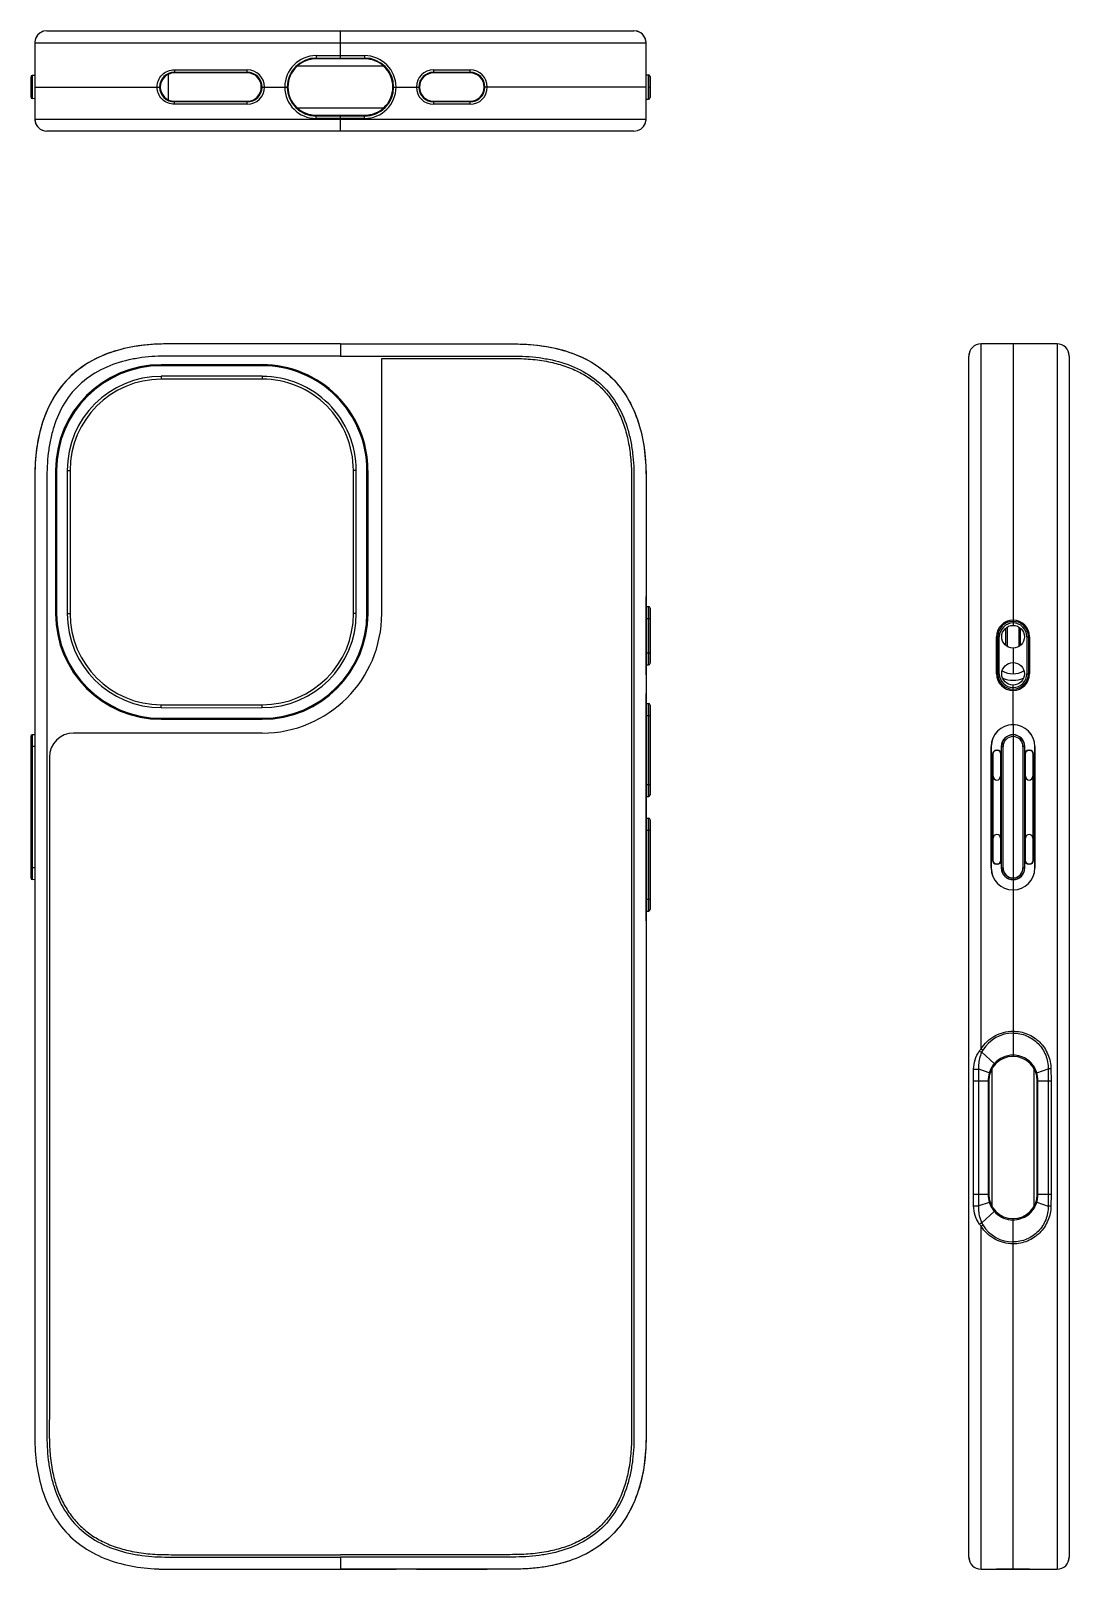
# Model space of a CAD drawing. Header units: millimetres. Extents: x 319 to 448, y 358 to 549.
import ezdxf

# ---------------------------------------------------------------- set-up
doc = ezdxf.new("R2010")
doc.units = ezdxf.units.MM
doc.header["$LTSCALE"] = 65.395
doc.layers.get('0').update_dxf_attribs({"linetype": 'CONTINUOUS'})

msp = doc.modelspace()

# ---------------------------------------------------------------- linework, layer by layer
at = {"color": 7, "linetype": 'Continuous'}
for p, q in [((321.44, 548.73), (321, 548.66)), ((321.44, 548.73), (394.16, 548.73)), ((357.8, 545.35), (357.8, 548.73)), ((319.94, 547.23), (319.94, 537.8)), ((319.94, 547.23), (395.66, 547.23)), ((320.27, 548.17), (320.04, 547.79)), ((320.6, 548.47), (320.27, 548.17)), ((321, 548.66), (320.6, 548.47)), ((395.67, 537.8), (395.66, 547.23)), ((354.8, 545.65), (354.8, 545.25)), ((354.8, 545.65), (360.8, 545.65)), ((354.8, 545.35), (360.8, 545.35)), ((360.8, 545.25), (354.8, 545.25)), ((360.8, 545.65), (360.8, 545.25)), ((319.44, 543), (319.44, 542.77)), ((319.94, 543.21), (319.63, 543.2)), ((319.63, 543.2), (319.63, 540.33)), ((336.49, 540.18), (336.49, 543.35)), ((337.23, 543.9), (346.25, 543.9)), ((337.23, 543.51), (337.23, 543.6)), ((337.23, 543.6), (346.25, 543.6)), ((346.25, 543.51), (337.23, 543.51)), ((346.25, 543.51), (346.25, 543.9)), ((363.18, 544.33), (352.42, 544.33)), ((369.35, 543.9), (373.86, 543.9)), ((369.35, 543.9), (369.35, 543.51)), ((369.35, 543.6), (373.86, 543.6)), ((373.86, 543.51), (369.35, 543.51)), ((373.86, 543.51), (373.86, 543.9)), ((395.66, 543.26), (395.96, 543.26)), ((395.66, 543.26), (395.98, 543.24)), ((395.96, 543.24), (395.96, 543.26)), ((395.98, 540.29), (395.98, 543.24)), ((396.16, 543.06), (396.16, 543.06)), ((396.16, 542.86), (396.16, 543.04)), ((396.16, 542.86), (396.16, 543.04)), ((396.16, 543.04), (396.16, 542.82)), ((396.16, 540.46), (396.16, 543.06)), ((396.16, 543.06), (396.16, 542.85)), ((319.44, 542.77), (319.44, 542.01)), ((319.44, 542.01), (319.44, 541.76)), ((319.63, 541.76), (319.44, 541.76)), ((319.44, 541.76), (319.44, 541.38)), ((319.44, 541.38), (319.44, 540.59)), ((319.94, 541.76), (335.39, 541.76)), ((348.09, 541.76), (351.21, 541.76)), ((364.39, 541.76), (367.51, 541.76)), ((395.66, 541.76), (375.7, 541.76)), ((395.98, 541.76), (396.16, 541.76)), ((396.16, 541.98), (396.16, 542.86)), ((396.16, 541.76), (396.16, 540.55)), ((396.16, 540.55), (396.16, 541.37)), ((396.16, 540.55), (396.16, 541.37)), ((396.16, 541.98), (396.16, 542.86)), ((396.16, 542.82), (396.16, 541.76)), ((396.16, 541.76), (396.16, 541.98)), ((396.16, 541.76), (396.16, 541.98)), ((396.16, 541.76), (396.16, 540.71)), ((396.16, 541.37), (396.16, 541.76)), ((396.16, 541.37), (396.16, 541.76)), ((319.44, 540.59), (319.44, 540.53)), ((319.94, 540.32), (319.63, 540.33)), ((337.23, 540.01), (337.23, 539.92)), ((337.23, 540.01), (346.25, 540.01)), ((346.25, 539.92), (337.23, 539.92)), ((346.25, 539.62), (337.23, 539.62)), ((346.25, 539.62), (346.25, 540.01)), ((352.42, 539.2), (363.18, 539.2)), ((369.35, 540.01), (373.86, 540.01)), ((369.35, 540.01), (369.35, 539.62)), ((373.86, 539.92), (369.35, 539.92)), ((373.86, 539.62), (369.35, 539.62)), ((373.86, 539.62), (373.86, 540.01)), ((395.66, 540.27), (395.98, 540.29)), ((395.66, 540.26), (395.96, 540.26)), ((395.96, 540.26), (395.96, 540.29)), ((396.16, 540.49), (396.16, 540.55)), ((396.16, 540.49), (396.16, 540.55)), ((396.16, 540.55), (396.16, 540.49)), ((396.16, 540.47), (396.16, 540.53)), ((396.16, 540.46), (396.16, 540.47)), ((396.16, 540.53), (396.16, 540.47)), ((396.16, 540.47), (396.16, 540.46)), ((319.94, 537.8), (319.94, 537.67)), ((319.94, 537.8), (395.67, 537.8)), ((319.94, 537.67), (320.04, 537.24)), ((354.8, 537.87), (354.8, 538.28)), ((354.8, 538.28), (360.8, 538.28)), ((360.8, 538.17), (354.8, 538.17)), ((360.8, 537.87), (354.8, 537.87)), ((357.8, 536.3), (357.8, 538.17)), ((360.8, 537.87), (360.8, 538.28)), ((320.04, 537.24), (320.27, 536.86)), ((320.27, 536.86), (320.6, 536.56)), ((320.6, 536.56), (321, 536.36)), ((321, 536.36), (321.23, 536.33)), ((394.16, 536.3), (321.44, 536.3)), ((357.8, 509.95), (357.8, 508.45)), ((435.69, 508.77), (435.69, 508.72)), ((437.16, 422.65), (437.16, 509.95)), ((446.59, 509.95), (437.16, 509.95)), ((441.13, 509.95), (441.13, 475.09)), ((446.59, 509.95), (446.59, 358.21)), ((448.09, 508.45), (448.03, 508.89)), ((448.09, 508.45), (448.04, 508.85)), ((448.09, 508.45), (448.06, 508.77)), ((348.11, 507.39), (335.61, 507.38)), ((335.61, 507.38), (335.61, 507.25)), ((348.11, 507.25), (335.61, 507.25)), ((348.11, 507.39), (348.11, 507.25)), ((362.92, 476.56), (362.92, 508.15)), ((435.66, 359.71), (435.66, 508.45)), ((448.09, 508.45), (448.09, 359.71)), ((335.61, 505.94), (335.61, 505.58)), ((348.11, 505.94), (335.61, 505.94)), ((348.11, 505.59), (335.61, 505.58)), ((348.11, 505.94), (348.11, 505.59)), ((322.51, 494.28), (322.51, 476.56)), ((322.51, 494.28), (322.64, 494.28)), ((322.64, 494.28), (322.64, 476.56)), ((323.95, 494.28), (323.96, 476.56)), ((323.95, 494.28), (324.31, 494.28)), ((324.31, 494.28), (324.31, 476.56)), ((359.42, 476.56), (359.42, 494.28)), ((359.77, 494.28), (359.42, 494.28)), ((359.77, 476.56), (359.77, 494.28)), ((361.08, 476.56), (361.08, 494.28)), ((361.22, 494.28), (361.08, 494.28)), ((361.22, 476.56), (361.22, 494.28)), ((395.66, 475.93), (395.66, 478.65)), ((322.51, 476.56), (322.64, 476.56)), ((323.96, 476.56), (324.31, 476.56)), ((359.77, 476.56), (359.42, 476.56)), ((361.22, 476.56), (361.08, 476.56)), ((395.66, 477.43), (395.96, 477.43)), ((395.96, 475.93), (395.96, 477.43)), ((396.16, 477.2), (396.16, 477.23)), ((396.16, 477.23), (396.16, 475.93)), ((396.16, 477.11), (396.16, 477.2)), ((396.16, 476.31), (396.16, 477.11)), ((396.16, 475.93), (396.16, 476.31)), ((319.94, 475.74), (319.94, 475.35)), ((319.94, 475.35), (319.94, 473.69)), ((395.66, 475.93), (396.16, 475.93)), ((395.66, 475.43), (395.66, 475.93)), ((395.66, 472.2), (395.66, 475.43)), ((395.96, 471.7), (395.96, 475.93)), ((396.16, 471.7), (396.16, 475.93)), ((396.16, 475.93), (396.16, 475.53)), ((396.16, 475.53), (396.16, 472.11)), ((440.23, 472.62), (440.23, 474.76)), ((440.43, 472.5), (440.43, 474.87)), ((441.83, 474.87), (441.83, 472.5)), ((442.03, 474.76), (442.03, 472.62)), ((319.94, 473.69), (319.94, 469.09)), ((439.08, 469.09), (439.08, 473.69)), ((439.08, 473.69), (439.43, 473.69)), ((439.23, 469.09), (439.23, 473.69)), ((439.43, 469.09), (439.43, 473.69)), ((442.83, 473.69), (442.83, 469.09)), ((442.83, 473.69), (443.18, 473.69)), ((443.03, 473.69), (443.03, 469.09)), ((443.18, 473.69), (443.18, 469.09)), ((395.66, 471.7), (395.66, 472.2)), ((395.66, 471.7), (396.16, 471.7)), ((395.66, 468.99), (395.66, 471.7)), ((395.96, 470.2), (395.96, 471.7)), ((396.16, 471.31), (396.16, 471.7)), ((396.16, 470.52), (396.16, 471.31)), ((396.16, 472.11), (396.16, 471.7)), ((396.16, 471.7), (396.16, 470.4)), ((441.13, 472.29), (441.13, 469.1)), ((319.94, 469.09), (319.94, 467.31)), ((395.66, 470.2), (395.96, 470.2)), ((395.66, 468.99), (395.66, 466.65)), ((396.16, 470.44), (396.16, 470.52)), ((396.16, 470.4), (396.16, 470.44)), ((439.08, 469.09), (439.43, 469.09)), ((442.83, 469.09), (443.18, 469.09)), ((319.94, 467.31), (319.94, 467.04)), ((319.94, 467.04), (319.94, 462.8)), ((441.13, 462.8), (441.13, 467.69)), ((335.61, 464.9), (335.61, 465.26)), ((335.61, 465.26), (348.12, 465.26)), ((335.61, 464.9), (348.12, 464.91)), ((348.12, 464.91), (348.12, 465.26)), ((395.66, 463.94), (395.66, 466.65)), ((395.66, 465.43), (395.98, 465.42)), ((395.98, 463.94), (395.98, 465.42)), ((396.16, 464.31), (396.16, 465.1)), ((396.16, 465.18), (396.16, 465.22)), ((396.16, 465.22), (396.16, 463.94)), ((396.16, 465.1), (396.16, 465.18)), ((335.61, 463.46), (335.61, 463.59)), ((335.61, 463.59), (348.12, 463.59)), ((335.61, 463.46), (348.12, 463.46)), ((348.12, 463.46), (348.12, 463.59)), ((395.66, 463.94), (396.16, 463.94)), ((395.66, 463.44), (395.66, 463.94)), ((395.66, 462.94), (395.66, 463.44)), ((395.98, 455.4), (395.98, 463.94)), ((396.16, 463.94), (396.16, 464.31)), ((396.16, 455.4), (396.16, 463.94)), ((396.16, 463.94), (396.16, 455.4)), ((319.44, 461.32), (319.44, 461.26)), ((319.44, 461.32), (319.44, 460.09)), ((319.44, 461.26), (319.44, 460.47)), ((319.94, 461.53), (319.63, 461.52)), ((319.63, 461.52), (319.63, 460.09)), ((319.94, 462.8), (319.94, 460.09)), ((348.12, 461.76), (324.74, 461.76)), ((395.66, 456.4), (395.66, 462.94)), ((441.13, 462.79), (441.13, 461.54)), ((441.13, 461.52), (441.13, 443.62)), ((319.44, 460.47), (319.44, 460.09)), ((319.94, 460.09), (319.44, 460.09)), ((319.44, 460.09), (319.44, 445.05)), ((319.44, 460.09), (319.44, 445.05)), ((319.63, 460.09), (319.63, 445.05)), ((319.94, 460.09), (319.94, 459.63)), ((319.94, 459.63), (319.94, 459.14)), ((438.43, 460.09), (438.41, 460.09)), ((438.41, 445.05), (438.41, 460.09)), ((438.43, 460.09), (438.43, 445.05)), ((438.67, 459.14), (438.67, 459.32)), ((439.08, 459.63), (439.08, 459.59)), ((439.08, 459.63), (439.18, 459.63)), ((439.18, 459.59), (439.08, 459.59)), ((439.18, 459.63), (439.18, 459.59)), ((439.58, 459.32), (439.58, 459.14)), ((439.67, 460.09), (439.67, 459.14)), ((439.67, 460.09), (439.89, 460.09)), ((439.69, 445.05), (439.69, 460.09)), ((439.89, 445.05), (439.89, 460.09)), ((442.36, 460.09), (442.36, 445.05)), ((442.58, 460.09), (442.36, 460.09)), ((442.56, 460.09), (442.56, 445.05)), ((442.58, 459.14), (442.58, 460.09)), ((442.67, 459.14), (442.67, 459.32)), ((443.08, 459.63), (443.08, 459.59)), ((443.08, 459.63), (443.18, 459.63)), ((443.18, 459.59), (443.08, 459.59)), ((443.18, 459.63), (443.18, 459.59)), ((443.58, 459.32), (443.58, 459.14)), ((443.83, 445.05), (443.83, 460.09)), ((443.83, 460.09), (443.84, 460.09)), ((443.84, 460.09), (443.84, 445.05)), ((319.94, 459.14), (319.94, 446)), ((438.58, 446), (438.58, 459.14)), ((438.58, 459.14), (438.63, 459.14)), ((438.63, 459.14), (438.63, 446)), ((438.67, 456.4), (438.67, 459.14)), ((439.58, 459.14), (439.58, 456.4)), ((439.67, 459.14), (439.63, 459.14)), ((439.63, 446), (439.63, 459.14)), ((442.58, 459.14), (442.63, 459.14)), ((442.63, 459.14), (442.63, 446)), ((442.67, 456.4), (442.67, 459.14)), ((443.58, 459.14), (443.58, 456.4)), ((443.67, 459.14), (443.63, 459.14)), ((443.63, 446), (443.63, 459.14)), ((443.67, 459.14), (443.67, 446)), ((395.66, 456.36), (395.66, 456.4)), ((395.66, 455.9), (395.66, 456.36)), ((395.66, 449.24), (395.66, 455.9)), ((395.66, 455.4), (396.16, 455.4)), ((395.98, 453.92), (395.98, 455.4)), ((396.16, 455.05), (396.16, 455.4)), ((396.16, 455.4), (396.16, 454.12)), ((395.66, 453.91), (395.98, 453.92)), ((396.16, 454.31), (396.16, 455.05)), ((396.16, 454.16), (396.16, 454.31)), ((396.16, 454.12), (396.16, 454.16)), ((395.66, 451.23), (395.98, 451.22)), ((395.66, 449.74), (396.16, 449.74)), ((395.98, 449.74), (395.98, 451.22)), ((395.98, 441.2), (395.98, 449.74)), ((396.16, 450.11), (396.16, 450.9)), ((396.16, 449.74), (396.16, 450.11)), ((396.16, 441.2), (396.16, 449.74)), ((396.16, 450.98), (396.16, 451.02)), ((396.16, 451.02), (396.16, 449.74)), ((396.16, 450.9), (396.16, 450.98)), ((396.16, 449.74), (396.16, 441.2)), ((395.66, 448.78), (395.66, 449.24)), ((395.66, 448.74), (395.66, 448.78)), ((395.66, 442.2), (395.66, 448.74)), ((438.67, 446), (438.67, 448.74)), ((439.58, 448.74), (439.58, 446)), ((442.67, 446), (442.67, 448.74)), ((443.58, 448.74), (443.58, 446)), ((319.94, 446), (319.94, 445.51)), ((438.58, 446), (438.63, 446)), ((438.67, 445.81), (438.67, 446)), ((439.58, 446), (439.58, 445.81)), ((439.67, 446), (439.63, 446)), ((439.67, 446), (439.67, 445.05)), ((442.58, 445.05), (442.58, 446)), ((442.58, 446), (442.63, 446)), ((442.67, 445.81), (442.67, 446)), ((443.58, 446), (443.58, 445.81)), ((443.67, 446), (443.63, 446)), ((319.94, 445.05), (319.44, 445.05)), ((319.44, 445.05), (319.44, 444.68)), ((319.44, 445.05), (319.44, 443.82)), ((319.44, 444.68), (319.44, 443.93)), ((319.44, 443.93), (319.44, 443.85)), ((319.63, 445.05), (319.63, 443.62)), ((319.94, 445.51), (319.94, 445.05)), ((319.94, 445.05), (319.94, 442.34)), ((438.43, 445.05), (438.41, 445.05)), ((439.08, 445.51), (439.08, 445.55)), ((439.08, 445.55), (439.18, 445.55)), ((439.18, 445.51), (439.08, 445.51)), ((439.18, 445.51), (439.18, 445.55)), ((439.67, 445.05), (439.89, 445.05)), ((442.58, 445.05), (442.36, 445.05)), ((443.08, 445.51), (443.08, 445.55)), ((443.08, 445.55), (443.18, 445.55)), ((443.18, 445.51), (443.08, 445.51)), ((443.18, 445.51), (443.18, 445.55)), ((443.83, 445.05), (443.84, 445.05)), ((319.44, 443.85), (319.44, 443.82)), ((319.94, 443.6), (319.63, 443.62)), ((319.94, 442.34), (319.94, 424.84)), ((395.66, 441.7), (395.66, 442.2)), ((441.13, 443.6), (441.13, 442.35)), ((441.13, 442.34), (441.13, 421.71)), ((395.66, 441.2), (395.66, 441.7)), ((395.66, 441.2), (396.16, 441.2)), ((395.66, 438.49), (395.66, 441.2)), ((395.98, 439.72), (395.98, 441.2)), ((396.16, 440.85), (396.16, 441.2)), ((396.16, 440.11), (396.16, 440.85)), ((396.16, 441.2), (396.16, 439.92)), ((396.16, 439.96), (396.16, 440.11)), ((395.66, 439.71), (395.98, 439.72)), ((396.16, 439.92), (396.16, 439.96)), ((319.94, 424.84), (319.94, 424.39)), ((319.94, 424.39), (319.94, 422.66)), ((319.94, 422.66), (319.94, 422.51)), ((319.94, 422.51), (319.94, 420.17)), ((437.16, 422.65), (437.4, 422.5)), ((438.81, 420.83), (437.27, 422.24)), ((319.94, 420.17), (319.94, 418.71)), ((438.18, 419.7), (436.89, 420.13)), ((438.56, 403.09), (438.56, 420.26)), ((443.69, 420.25), (443.69, 403.09)), ((444.06, 419.69), (445.48, 420.17)), ((445.83, 420.17), (445.48, 420.17)), ((445.83, 420.17), (445.84, 418.71)), ((319.94, 418.71), (319.94, 404.63)), ((436.23, 418.71), (438.13, 418.71)), ((436.23, 404.63), (436.23, 418.71)), ((436.89, 404.63), (436.89, 418.71)), ((438.04, 418.71), (438.04, 404.63)), ((438.13, 418.71), (438.13, 404.63)), ((444.13, 418.71), (445.84, 418.71)), ((444.13, 404.63), (444.13, 418.71)), ((444.21, 404.63), (444.21, 418.71)), ((445.48, 418.71), (445.48, 404.63)), ((445.84, 418.71), (445.84, 404.63)), ((319.94, 404.63), (319.94, 403.17)), ((438.13, 404.63), (436.23, 404.63)), ((445.84, 404.63), (444.13, 404.63)), ((445.84, 404.63), (445.83, 403.17)), ((319.94, 403.17), (319.94, 400.83)), ((438.18, 403.64), (436.89, 403.21)), ((438.81, 402.51), (437.27, 401.1)), ((444.06, 403.65), (445.48, 403.17)), ((445.83, 403.17), (445.48, 403.17)), ((319.94, 400.83), (319.94, 400.68)), ((319.94, 400.68), (319.94, 398.96)), ((437.16, 400.69), (437.4, 400.84)), ((437.16, 358.21), (437.16, 400.69)), ((441.13, 358.21), (441.13, 401.63)), ((319.94, 398.96), (319.94, 398.5)), ((335.03, 358.25), (335.08, 358.24)), ((346.25, 358.21), (348.39, 358.21)), ((348.39, 358.21), (350.91, 358.21)), ((350.91, 358.21), (354.8, 358.21)), ((354.8, 358.21), (360.8, 358.21)), ((357.8, 359.71), (357.8, 358.21)), ((360.8, 358.21), (364.69, 358.21)), ((367.21, 358.21), (364.69, 358.21)), ((367.21, 358.21), (369.35, 358.21)), ((369.35, 358.21), (373.86, 358.21)), ((373.86, 358.21), (376, 358.21)), ((435.66, 359.71), (435.73, 359.27)), ((435.69, 359.45), (435.69, 359.4)), ((437.16, 358.21), (446.59, 358.21)), ((438.99, 358.21), (439, 358.21)), ((439.68, 358.21), (439.09, 358.21)), ((439.4, 358.21), (439.1, 358.21)), ((441.13, 358.21), (439.4, 358.21)), ((439.46, 358.21), (440.04, 358.21)), ((441.13, 358.21), (439.68, 358.21)), ((440.04, 358.21), (440.4, 358.21)), ((440.4, 358.21), (440.76, 358.21)), ((440.76, 358.21), (441.13, 358.21)), ((441.13, 358.21), (441.37, 358.21)), ((442.98, 358.21), (441.13, 358.21)), ((442.57, 358.21), (441.13, 358.21)), ((441.37, 358.21), (441.82, 358.21)), ((441.82, 358.21), (442.13, 358.21)), ((442.13, 358.21), (442.79, 358.21)), ((442.98, 358.21), (442.57, 358.21)), ((443.16, 358.21), (442.98, 358.21)), ((443.16, 358.21), (442.98, 358.21)), ((443.26, 358.21), (443.27, 358.21))]:
    msp.add_line(p, q, dxfattribs=at)
for points in [[(395.66, 547.23), (395.66, 547.33), (395.56, 547.77), (395.34, 548.16), (395.01, 548.47), (394.61, 548.66), (394.16, 548.73)], [(320.04, 547.79), (319.94, 547.36), (319.94, 547.23)], [(394.17, 536.3), (394.61, 536.37), (395.01, 536.56), (395.34, 536.87), (395.57, 537.26), (395.66, 537.7), (395.67, 537.8)], [(435.72, 508.85), (435.67, 508.63), (435.66, 508.45)], [(435.66, 359.71), (435.67, 359.54), (435.72, 359.31)], [(448.04, 359.31), (448.08, 359.53), (448.09, 359.71)]]:
    msp.add_lwpolyline(points, dxfattribs=at)
for centre in [(441.13, 473.69), (441.13, 469.09)]:
    msp.add_circle(centre, 1.4, dxfattribs=at)
for centre, radius, start, end in [((394.16, 547.23), 1.5, 0.0313, 90), ((321.44, 547.23), 1.5, 134.9381, 157.7066), ((321.44, 547.23), 1.5, 105.5289, 116.6569), ((354.8, 541.76), 3.89, 90.0012, 269.999), ((354.8, 541.76), 3.59, 90, 270), ((360.8, 541.76), 3.89, 270.0011, 89.999), ((360.8, 541.76), 3.59, 270, 90), ((319.64, 543), 0.2, 92.9986, 179.9661), ((337.23, 541.76), 1.84, 90.0123, 269.9885), ((337.23, 541.76), 1.75, 90, 270), ((346.25, 541.76), 2.14, 270.0081, 89.9977), ((346.25, 541.76), 1.84, 270, 90), ((346.25, 541.76), 1.75, 270, 90), ((354.8, 541.76), 3.5, 132.8735, 227.1265), ((360.8, 541.76), 3.5, 312.8735, 47.1265), ((369.35, 541.76), 2.14, 90.0079, 269.9975), ((369.35, 541.76), 1.84, 90, 270), ((369.35, 541.76), 1.75, 90, 270), ((373.86, 541.76), 2.14, 270.0023, 89.9981), ((373.86, 541.76), 1.84, 270, 90), ((373.86, 541.76), 1.75, 270, 90), ((395.96, 543.06), 0.2, 0.0074, 90), ((395.96, 543.04), 0.2, 0.0073, 87), ((319.64, 540.53), 0.2, 180.0071, 267), ((395.96, 540.46), 0.2, 270, 359.9926), ((395.96, 540.49), 0.2, 272.9986, 359.9655), ((321.44, 537.8), 1.5, 180.0227, 269.8483), ((321.43, 537.8), 1.49, 198.8216, 201.7941), ((394.16, 537.8), 1.5, 321.4057, 359.9773), ((394.16, 537.8), 1.5, 286.6372, 304.1565), ((437.16, 508.45), 1.5, 90.0227, 180), ((446.59, 508.45), 1.5, 0, 89.9687), ((335.61, 494.28), 13.1, 90.0061, 180.0061), ((335.61, 494.28), 12.97, 90.0061, 180.0061), ((348.11, 494.28), 13.1, 0.0061, 90.0061), ((348.11, 494.28), 12.97, 0.0061, 90.0061), ((335.61, 494.28), 11.65, 90.0061, 180.0061), ((335.61, 494.28), 11.3, 90.0061, 180.0061), ((348.11, 494.28), 11.65, 0.0061, 90.0061), ((348.11, 494.28), 11.3, 0.0061, 90.0061), ((335.61, 476.56), 13.1, 180.0061, 270.0061), ((335.61, 476.56), 12.97, 180.0061, 270.0061), ((335.61, 476.56), 11.65, 180.0061, 270.0061), ((335.61, 476.56), 11.3, 180.0061, 270.0061), ((348.12, 476.56), 14.8, 270, 360), ((348.12, 476.56), 13.1, 270.0061, 0.0061), ((348.12, 476.56), 12.97, 270.0061, 0.0061), ((348.12, 476.56), 11.65, 270.0061, 0.0061), ((348.12, 476.56), 11.3, 270.0061, 0.0061), ((395.96, 477.23), 0.2, 0.0225, 90), ((441.13, 473.69), 2.05, 90.0013, 179.9977), ((441.13, 473.69), 1.9, 0, 180), ((441.13, 473.69), 1.7, 0.0179, 179.9984), ((441.13, 473.72), 2.02, 89.3397, 89.9981), ((441.13, 473.69), 2.05, 0.6581, 89.3444), ((441.16, 473.69), 2.02, 359.9934, 0.6546), ((395.96, 470.4), 0.2, 270, 359.9997), ((441.13, 469.09), 2.05, 180.0087, 359.9978), ((441.13, 469.09), 1.9, 180, 360), ((441.13, 469.09), 1.7, 180.0178, 359.9986), ((441.13, 471.7), 2.6, 239.2497, 300.7476), ((441.13, 471.7), 3.4, 247.9042, 292.0938), ((395.96, 465.22), 0.2, 0.0208, 87.0011), ((319.64, 461.32), 0.2, 93.0001, 180.0011), ((324.74, 458.76), 3, 90, 180), ((441.13, 460.09), 2.71, 0, 180), ((441.13, 460.09), 2.7, 0, 180), ((441.13, 460.09), 1.46, 0, 180), ((441.13, 460.09), 1.43, 0, 180), ((441.13, 460.09), 1.23, 0.0085, 179.9866), ((439.08, 459.14), 0.495, 90, 180), ((439.08, 459.14), 0.45, 90, 180), ((439.18, 459.14), 0.495, 0, 90), ((439.18, 459.14), 0.45, 0, 90), ((443.08, 459.14), 0.495, 90, 180), ((443.08, 459.14), 0.45, 90, 180), ((443.18, 459.14), 0.495, 0, 90), ((443.18, 459.14), 0.45, 0, 90), ((439.13, 456.4), 0.455, 180, 360), ((443.13, 456.4), 0.455, 180, 360), ((395.96, 454.12), 0.2, 273, 359.999), ((395.96, 451.02), 0.2, 0.0205, 87.0011), ((439.13, 448.74), 0.455, 0, 180), ((443.13, 448.74), 0.455, 0, 180), ((439.08, 446), 0.495, 180, 270), ((439.08, 446), 0.45, 180, 270), ((439.18, 446), 0.495, 270, 360), ((439.18, 446), 0.45, 270, 360), ((443.08, 446), 0.495, 180, 270), ((443.08, 446), 0.45, 180, 270), ((443.18, 446), 0.495, 270, 360), ((443.18, 446), 0.45, 270, 360), ((441.13, 445.05), 2.71, 180, 0), ((441.13, 445.05), 2.7, 180, 360), ((441.13, 445.05), 1.46, 180, 360), ((441.13, 445.05), 1.43, 180, 360), ((441.13, 445.05), 1.23, 180.0135, 359.9932), ((319.64, 443.82), 0.2, 180.0185, 267.001), ((395.96, 439.92), 0.2, 273, 359.9991), ((441.13, 420.25), 4.35, 90.0043, 148.923), ((441.13, 418.71), 3, 0, 180), ((441.12, 418.8), 3.07, 89.9542, 138.6936), ((244.41, 418.68), 192.48, 0.0097, 0.4304), ((441.49, 418.71), 3.45, 163.4529, 179.9973), ((440.96, 418.87), 2.9, 155.3861, 163.4305), ((441.05, 418.83), 2.99, 146.853, 155.3432), ((441.24, 418.7), 3.23, 138.7079, 146.8195), ((440.76, 418.71), 3.45, 0.0514, 16.5492), ((728.62, 418.73), 283.14, 179.7093, 180.003), ((244.42, 404.66), 192.47, 359.5695, 359.9903), ((441.5, 404.63), 3.46, 180.0444, 196.5088), ((441.13, 404.63), 3, 180, 360), ((440.77, 404.63), 3.44, 343.4175, 348.9438), ((440.78, 404.63), 3.43, 348.9466, 359.9969), ((726.4, 404.61), 280.92, 179.9959, 180.292), ((440.96, 404.47), 2.9, 196.5723, 204.7654), ((441.05, 404.52), 3, 204.811, 213.433), ((441.24, 404.65), 3.23, 213.4624, 221.2869), ((441.11, 404.52), 3.05, 221.2379, 225.6487), ((441.12, 404.54), 3.08, 225.7028, 270.0351), ((441.13, 403.09), 4.35, 211.077, 269.9956), ((437.16, 359.71), 1.5, 180, 269.9773), ((446.59, 359.71), 1.5, 270.0313, 360)]:
    msp.add_arc(centre, radius, start, end, dxfattribs=at)
for points, knots in [([(354.8, 545.25), (354.37, 545.25), (353.49, 545.09), (352.74, 544.62), (352.42, 544.33)], [0, 0, 0, 0, 0.500538, 1, 1, 1, 1]), ([(363.18, 544.33), (362.87, 544.62), (362.11, 545.09), (361.23, 545.25), (360.8, 545.25)], [0, 0, 0, 0, 0.499472, 1, 1, 1, 1]), ([(335.08, 541.76), (335.08, 542.04), (335.19, 542.61), (335.67, 543.32), (336.39, 543.79), (336.95, 543.9), (337.23, 543.9)], [0, 0, 0, 0, 0.250109, 0.50017, 0.750188, 1, 1, 1, 1]), ([(337.23, 543.9), (337.23, 543.87), (337.23, 543.77), (337.23, 543.67), (337.23, 543.6)], [0, 0, 0, 0, 0.370603, 1, 1, 1, 1]), ([(337.23, 539.62), (336.95, 539.62), (336.39, 539.74), (335.67, 540.21), (335.19, 540.92), (335.08, 541.49), (335.08, 541.76)], [0, 0, 0, 0, 0.250046, 0.50005, 0.750012, 1, 1, 1, 1]), ([(337.23, 539.62), (337.23, 539.66), (337.23, 539.76), (337.23, 539.86), (337.23, 539.92)], [0, 0, 0, 0, 0.370599, 1, 1, 1, 1]), ([(352.42, 539.2), (352.74, 538.91), (353.49, 538.44), (354.37, 538.28), (354.8, 538.28)], [0, 0, 0, 0, 0.499472, 1, 1, 1, 1]), ([(360.8, 538.28), (361.23, 538.28), (362.11, 538.44), (362.87, 538.91), (363.18, 539.2)], [0, 0, 0, 0, 0.500538, 1, 1, 1, 1]), ([(337.88, 509.95), (337.28, 509.95), (336.09, 509.96), (334.3, 509.89), (332.51, 509.69), (330.17, 509.22), (327.33, 508.21), (324.34, 506.15), (322.08, 503.3), (320.68, 499.97), (320.12, 497.02), (319.94, 494.64), (319.94, 493.44), (319.94, 492.84)], [0, 0, 0, 0, 0.062566, 0.125122, 0.187701, 0.250279, 0.37524, 0.500098, 0.62494, 0.749878, 0.874881, 0.937439, 1, 1, 1, 1]), ([(357.8, 509.95), (355.56, 509.95), (352.21, 509.95), (347.73, 509.95), (344.38, 509.95), (341.02, 509.95), (338.23, 509.95), (335.99, 509.96), (333.76, 509.87), (330.98, 509.46), (327.78, 508.4), (324.9, 506.61), (322.61, 504.1), (321.07, 501.09), (320.21, 497.83), (319.94, 495.04), (319.94, 492.8), (319.94, 491.12), (319.94, 489.45), (319.94, 487.21), (319.94, 484.41), (319.94, 481.06), (319.94, 477.7), (319.94, 473.23), (319.94, 467.64), (319.94, 460.93), (319.94, 454.21), (319.94, 445.27), (319.94, 434.08), (319.94, 422.9), (319.94, 413.95), (319.94, 407.24), (319.94, 400.53), (319.94, 394.94), (319.94, 390.46), (319.94, 387.11), (319.94, 383.75), (319.94, 380.95), (319.94, 378.72), (319.94, 377.04), (319.94, 375.36), (319.94, 373.13), (320.21, 370.34), (321.07, 367.08), (322.61, 364.06), (324.9, 361.56), (327.78, 359.77), (330.98, 358.7), (333.76, 358.3), (335.99, 358.21), (338.23, 358.22), (341.02, 358.21), (344.38, 358.21), (347.73, 358.21), (352.21, 358.21), (355.56, 358.21), (357.8, 358.21)], [0, 0, 0, 0, 0.031259, 0.046888, 0.062518, 0.078147, 0.093776, 0.101591, 0.109404, 0.125025, 0.140637, 0.156238, 0.171836, 0.18744, 0.203055, 0.218672, 0.226486, 0.234301, 0.242115, 0.24993, 0.265559, 0.281189, 0.296818, 0.312447, 0.343706, 0.374965, 0.406224, 0.437482, 0.5, 0.562518, 0.593776, 0.625035, 0.656294, 0.687553, 0.703182, 0.718811, 0.734441, 0.75007, 0.757885, 0.765699, 0.773514, 0.781328, 0.796945, 0.81256, 0.828164, 0.843762, 0.859363, 0.874975, 0.890596, 0.898409, 0.906224, 0.921853, 0.937482, 0.953112, 0.968741, 1, 1, 1, 1]), ([(357.8, 509.95), (354.48, 509.95), (347.84, 509.95), (341.2, 509.95), (337.88, 509.95)], [0, 0, 0, 0, 0.5, 1, 1, 1, 1]), ([(357.8, 509.95), (360.04, 509.95), (363.39, 509.95), (367.87, 509.95), (371.22, 509.95), (374.58, 509.95), (377.37, 509.95), (379.61, 509.96), (381.85, 509.87), (384.62, 509.46), (387.83, 508.4), (390.7, 506.61), (392.99, 504.1), (394.53, 501.09), (395.39, 497.83), (395.66, 495.04), (395.67, 492.8), (395.66, 491.12), (395.66, 489.45), (395.66, 487.21), (395.66, 484.41), (395.66, 481.06), (395.66, 477.7), (395.66, 473.23), (395.66, 467.64), (395.66, 460.93), (395.66, 454.21), (395.66, 445.27), (395.66, 434.08), (395.66, 422.9), (395.66, 413.95), (395.66, 407.24), (395.66, 400.53), (395.66, 394.94), (395.66, 390.46), (395.66, 387.11), (395.66, 383.75), (395.66, 380.95), (395.66, 378.72), (395.66, 377.04), (395.67, 375.36), (395.66, 373.13), (395.39, 370.34), (394.53, 367.08), (392.99, 364.06), (390.7, 361.56), (387.83, 359.77), (384.62, 358.7), (381.85, 358.3), (379.61, 358.21), (377.37, 358.22), (374.58, 358.21), (371.22, 358.21), (367.87, 358.21), (363.39, 358.21), (360.04, 358.21), (357.8, 358.21)], [0, 0, 0, 0, 0.031259, 0.046888, 0.062518, 0.078147, 0.093776, 0.101591, 0.109404, 0.125025, 0.140637, 0.156238, 0.171836, 0.18744, 0.203055, 0.218672, 0.226486, 0.234301, 0.242115, 0.24993, 0.265559, 0.281189, 0.296818, 0.312447, 0.343706, 0.374965, 0.406224, 0.437482, 0.5, 0.562518, 0.593776, 0.625035, 0.656294, 0.687553, 0.703182, 0.718811, 0.734441, 0.75007, 0.757885, 0.765699, 0.773514, 0.781328, 0.796945, 0.81256, 0.828164, 0.843762, 0.859363, 0.874975, 0.890596, 0.898409, 0.906224, 0.921853, 0.937482, 0.953112, 0.968741, 1, 1, 1, 1]), ([(357.8, 509.95), (361.13, 509.95), (367.8, 509.95), (374.47, 509.95), (377.8, 509.95)], [0, 0, 0, 0, 0.5, 1, 1, 1, 1]), ([(377.8, 509.95), (378.39, 509.95), (379.57, 509.96), (381.92, 509.87), (384.85, 509.42), (388.2, 508.24), (391.16, 506.23), (393.42, 503.46), (394.85, 500.19), (395.44, 497.3), (395.65, 494.95), (395.66, 493.77), (395.67, 493.18)], [0, 0, 0, 0, 0.06257, 0.12513, 0.250192, 0.37517, 0.500051, 0.624911, 0.74986, 0.874875, 0.937437, 1, 1, 1, 1]), ([(357.8, 508.45), (355.61, 508.45), (351.24, 508.45), (345.77, 508.45), (341.39, 508.45), (338.11, 508.44), (335.37, 508.47), (333.19, 508.27), (331.04, 507.89), (328.41, 507.05), (325.62, 505.26), (323.49, 502.71), (322.39, 500.18), (321.85, 498.06), (321.59, 496.44), (321.45, 494.8), (321.43, 493.16), (321.44, 491.52), (321.44, 489.33), (321.44, 486.6), (321.44, 483.31), (321.44, 478.94), (321.44, 473.47), (321.44, 466.9), (321.44, 460.34), (321.44, 453.78), (321.44, 445.02), (321.44, 434.08), (321.44, 423.14), (321.44, 414.39), (321.44, 407.83), (321.44, 401.26), (321.44, 394.7), (321.44, 389.23), (321.44, 384.85), (321.44, 381.57), (321.44, 378.83), (321.44, 376.64), (321.43, 375), (321.45, 373.36), (321.59, 371.73), (321.85, 370.1), (322.39, 367.98), (323.49, 365.45), (325.62, 362.9), (328.42, 361.11), (331.04, 360.27), (333.19, 359.9), (335.37, 359.69), (338.11, 359.72), (341.39, 359.71), (345.77, 359.71), (351.24, 359.71), (355.61, 359.71), (357.8, 359.71)], [0, 0, 0, 0, 0.031261, 0.062522, 0.078153, 0.093784, 0.109412, 0.117225, 0.125039, 0.14064, 0.156224, 0.171802, 0.187394, 0.195207, 0.20302, 0.210834, 0.218648, 0.226463, 0.234279, 0.249909, 0.26554, 0.28117, 0.312432, 0.343693, 0.374954, 0.406215, 0.437477, 0.499999, 0.562522, 0.593783, 0.625044, 0.656305, 0.687566, 0.718828, 0.734458, 0.750089, 0.765719, 0.773535, 0.78135, 0.789165, 0.796978, 0.804792, 0.812604, 0.828198, 0.843778, 0.859361, 0.874961, 0.882775, 0.890588, 0.906216, 0.921847, 0.937478, 0.968739, 1, 1, 1, 1]), ([(357.8, 508.45), (359.99, 508.45), (364.37, 508.45), (369.84, 508.45), (374.21, 508.45), (377.49, 508.44), (380.23, 508.47), (382.41, 508.27), (384.57, 507.89), (387.19, 507.05), (389.99, 505.26), (392.11, 502.71), (393.21, 500.18), (393.75, 498.06), (394.01, 496.44), (394.15, 494.8), (394.17, 493.16), (394.16, 491.52), (394.16, 489.33), (394.16, 486.6), (394.16, 483.31), (394.16, 478.94), (394.16, 473.47), (394.16, 466.9), (394.16, 460.34), (394.16, 453.78), (394.16, 445.02), (394.16, 434.08), (394.16, 423.14), (394.16, 414.39), (394.16, 407.83), (394.16, 401.26), (394.16, 394.7), (394.16, 389.23), (394.16, 384.85), (394.16, 381.57), (394.16, 378.83), (394.16, 376.64), (394.17, 375), (394.15, 373.36), (394.01, 371.73), (393.75, 370.1), (393.21, 367.98), (392.11, 365.45), (389.99, 362.9), (387.19, 361.11), (384.57, 360.27), (382.41, 359.9), (380.23, 359.69), (377.49, 359.72), (374.21, 359.71), (369.84, 359.71), (364.37, 359.71), (359.99, 359.71), (357.8, 359.71)], [0, 0, 0, 0, 0.031261, 0.062522, 0.078153, 0.093784, 0.109412, 0.117225, 0.125039, 0.14064, 0.156224, 0.171802, 0.187394, 0.195207, 0.20302, 0.210834, 0.218648, 0.226463, 0.234279, 0.249909, 0.26554, 0.28117, 0.312432, 0.343693, 0.374954, 0.406215, 0.437477, 0.499999, 0.562522, 0.593783, 0.625044, 0.656305, 0.687566, 0.718828, 0.734458, 0.750089, 0.765719, 0.773535, 0.78135, 0.789165, 0.796978, 0.804792, 0.812604, 0.828198, 0.843778, 0.859361, 0.874961, 0.882775, 0.890588, 0.906216, 0.921847, 0.937478, 0.968739, 1, 1, 1, 1]), ([(362.92, 508.15), (362.98, 508.15), (364.83, 508.15), (367.57, 508.15), (371.12, 508.15), (373.79, 508.15), (376, 508.15), (377.79, 508.15), (379.07, 508.15), (380.25, 508.14), (381.74, 508.04), (383.52, 507.8), (385.51, 507.28), (387.28, 506.57), (388.85, 505.63), (390.2, 504.49), (391.34, 503.14), (392.28, 501.56), (393, 499.8), (393.42, 498.16), (393.65, 496.77), (393.78, 495.66), (393.84, 494.71), (393.86, 493.97), (393.87, 493), (393.86, 491.55), (393.86, 489.08), (393.86, 484.75), (393.86, 478.57), (393.86, 471.16), (393.86, 461.27), (393.86, 448.91), (393.86, 434.08), (393.86, 419.25), (393.86, 406.89), (393.86, 397.01), (393.86, 389.59), (393.86, 383.41), (393.86, 379.09), (393.86, 376.61), (393.87, 375.17), (393.86, 374.19), (393.84, 373.45), (393.78, 372.51), (393.65, 371.39), (393.42, 370), (393, 368.36), (392.28, 366.6), (391.34, 365.03), (390.2, 363.68), (388.85, 362.53), (387.28, 361.59), (385.51, 360.88), (383.52, 360.37), (381.74, 360.12), (380.25, 360.03), (379.07, 360.01), (377.79, 360.01), (376, 360.01), (373.79, 360.01), (371.12, 360.01), (367.57, 360.01), (363.13, 360.01), (359.58, 360.01), (357.8, 360.01)], [0, 0, 0, 0, 0.000954, 0.026427, 0.039137, 0.051845, 0.064561, 0.070895, 0.07732, 0.082953, 0.08874, 0.100452, 0.110767, 0.121316, 0.13125, 0.14104, 0.150831, 0.160765, 0.171313, 0.181627, 0.187521, 0.193351, 0.199113, 0.201987, 0.204781, 0.213674, 0.222502, 0.240193, 0.275564, 0.310936, 0.346307, 0.417051, 0.487795, 0.558538, 0.629282, 0.664654, 0.700026, 0.735396, 0.753087, 0.761915, 0.770808, 0.773602, 0.776476, 0.782238, 0.788068, 0.793962, 0.804276, 0.814825, 0.824759, 0.834549, 0.84434, 0.854274, 0.864822, 0.875137, 0.886849, 0.892636, 0.898269, 0.904694, 0.911029, 0.923745, 0.936452, 0.949162, 0.974581, 1, 1, 1, 1]), ([(395.67, 493.18), (395.67, 491.97), (395.66, 489.55), (395.67, 484.7), (395.66, 481.07), (395.66, 478.65)], [0, 0, 0, 0, 0.25, 0.5, 1, 1, 1, 1]), ([(321.74, 458.76), (321.74, 455.48), (321.74, 447.25), (321.74, 434.08), (321.74, 419.25), (321.74, 406.89), (321.74, 397.01), (321.74, 389.59), (321.74, 383.41), (321.74, 379.09), (321.74, 376.61), (321.73, 375.17), (321.74, 374.19), (321.76, 373.45), (321.82, 372.51), (321.95, 371.39), (322.18, 370), (322.6, 368.36), (323.32, 366.6), (324.26, 365.03), (325.4, 363.68), (326.75, 362.53), (328.33, 361.59), (330.09, 360.88), (332.08, 360.37), (333.86, 360.12), (335.35, 360.03), (336.53, 360.01), (337.81, 360.01), (339.6, 360.01), (341.81, 360.01), (344.48, 360.01), (348.03, 360.01), (352.47, 360.01), (356.02, 360.01), (357.8, 360.01)], [0, 0, 0, 0, 0.074558, 0.186865, 0.299171, 0.411478, 0.467631, 0.523785, 0.579936, 0.608021, 0.622036, 0.636154, 0.640589, 0.645152, 0.654299, 0.663554, 0.672911, 0.689285, 0.706031, 0.721801, 0.737344, 0.752886, 0.768657, 0.785403, 0.801778, 0.820371, 0.829558, 0.8385, 0.848701, 0.858756, 0.878943, 0.899117, 0.919294, 0.959647, 1, 1, 1, 1]), ([(395.66, 438.49), (395.66, 427.95), (395.66, 412.14), (395.67, 393.7), (395.66, 383.16), (395.67, 377.89), (395.67, 375.26)], [0, 0, 0, 0, 0.5, 0.75, 0.875, 1, 1, 1, 1]), ([(437.16, 422.65), (437.58, 423.31), (438.76, 424.44), (440.35, 424.84), (441.13, 424.84)], [0, 0, 0, 0, 0.500035, 1, 1, 1, 1]), ([(441.13, 424.84), (441.73, 424.84), (442.96, 424.6), (444.52, 423.56), (445.56, 422.01), (445.82, 420.78), (445.83, 420.17)], [0, 0, 0, 0, 0.249968, 0.499944, 0.749944, 1, 1, 1, 1]), ([(441.13, 424.6), (441.7, 424.6), (442.86, 424.37), (444.32, 423.38), (445.28, 421.9), (445.49, 420.74), (445.48, 420.17)], [0, 0, 0, 0, 0.250022, 0.500036, 0.750032, 1, 1, 1, 1]), ([(436.25, 420.14), (436.26, 420.53), (436.38, 421.33), (436.73, 422.05), (436.95, 422.38)], [0, 0, 0, 0, 0.501016, 1, 1, 1, 1]), ([(436.89, 420.13), (436.88, 420.31), (436.9, 421.03), (437.06, 421.75), (437.27, 422.24)], [0, 0, 0, 0, 0.251487, 1, 1, 1, 1]), ([(436.95, 422.38), (436.98, 422.37), (437.08, 422.32), (437.19, 422.27), (437.27, 422.24)], [0, 0, 0, 0, 0.262364, 1, 1, 1, 1]), ([(444.06, 419.69), (443.97, 420.01), (443.68, 420.6), (442.99, 421.31), (442.11, 421.77), (441.45, 421.87), (441.13, 421.87)], [0, 0, 0, 0, 0.249995, 0.499975, 0.749964, 1, 1, 1, 1]), ([(436.25, 420.14), (436.3, 420.14), (436.51, 420.13), (436.72, 420.13), (436.89, 420.13)], [0, 0, 0, 0, 0.239228, 1, 1, 1, 1]), ([(438.28, 419.66), (438.28, 419.66), (438.27, 419.66), (438.25, 419.67), (438.22, 419.68), (438.2, 419.69), (438.18, 419.7)], [0, 0, 0, 0, 0.067829, 0.26344, 0.579215, 1, 1, 1, 1]), ([(438.91, 420.74), (438.91, 420.74), (438.9, 420.75), (438.89, 420.77), (438.85, 420.79), (438.83, 420.82), (438.81, 420.83)], [0, 0, 0, 0, 0.067955, 0.266018, 0.583289, 1, 1, 1, 1]), ([(443.97, 419.66), (443.97, 419.66), (443.99, 419.66), (444, 419.67), (444.03, 419.68), (444.05, 419.69), (444.06, 419.69)], [0, 0, 0, 0, 0.067601, 0.262604, 0.578086, 1, 1, 1, 1]), ([(436.25, 403.2), (436.3, 403.2), (436.51, 403.21), (436.72, 403.21), (436.89, 403.21)], [0, 0, 0, 0, 0.239228, 1, 1, 1, 1]), ([(436.95, 400.96), (436.73, 401.29), (436.38, 402.01), (436.26, 402.81), (436.25, 403.2)], [0, 0, 0, 0, 0.498887, 1, 1, 1, 1]), ([(437.27, 401.1), (437.2, 401.27), (436.95, 401.94), (436.87, 402.67), (436.89, 403.21)], [0, 0, 0, 0, 0.250936, 1, 1, 1, 1]), ([(438.28, 403.68), (438.28, 403.68), (438.27, 403.68), (438.25, 403.67), (438.22, 403.66), (438.2, 403.65), (438.18, 403.64)], [0, 0, 0, 0, 0.067818, 0.263425, 0.579205, 1, 1, 1, 1]), ([(438.91, 402.6), (438.91, 402.6), (438.9, 402.59), (438.89, 402.58), (438.85, 402.55), (438.83, 402.53), (438.81, 402.51)], [0, 0, 0, 0, 0.067917, 0.265965, 0.583249, 1, 1, 1, 1]), ([(441.13, 401.47), (441.77, 401.47), (443.09, 401.89), (443.88, 403.03), (444.06, 403.65)], [0, 0, 0, 0, 0.500129, 1, 1, 1, 1]), ([(445.48, 403.17), (445.49, 402.6), (445.28, 401.44), (444.32, 399.96), (442.86, 398.97), (441.7, 398.74), (441.13, 398.74)], [0, 0, 0, 0, 0.249965, 0.49996, 0.749972, 1, 1, 1, 1]), ([(445.83, 403.17), (445.82, 402.56), (445.56, 401.34), (444.52, 399.78), (442.96, 398.74), (441.73, 398.5), (441.13, 398.5)], [0, 0, 0, 0, 0.250053, 0.500052, 0.750027, 1, 1, 1, 1]), ([(443.97, 403.68), (443.97, 403.68), (443.99, 403.68), (444, 403.67), (444.03, 403.66), (444.05, 403.65), (444.06, 403.65)], [0, 0, 0, 0, 0.067657, 0.262678, 0.57814, 1, 1, 1, 1]), ([(436.95, 400.96), (436.98, 400.97), (437.08, 401.02), (437.19, 401.07), (437.27, 401.1)], [0, 0, 0, 0, 0.262426, 1, 1, 1, 1]), ([(441.13, 398.5), (440.35, 398.5), (438.76, 398.91), (437.58, 400.03), (437.16, 400.69)], [0, 0, 0, 0, 0.499959, 1, 1, 1, 1]), ([(319.94, 398.5), (319.94, 394.58), (319.94, 388.7), (319.94, 381.83), (319.94, 377.91), (319.93, 375.95), (319.94, 374.97)], [0, 0, 0, 0, 0.5, 0.75, 0.875, 1, 1, 1, 1]), ([(395.67, 375.26), (395.67, 374.68), (395.66, 373.51), (395.49, 371.19), (394.95, 368.32), (393.62, 365.06), (391.49, 362.25), (388.64, 360.16), (385.37, 358.88), (382.49, 358.37), (380.17, 358.21), (379.01, 358.21), (378.42, 358.21)], [0, 0, 0, 0, 0.062563, 0.125124, 0.25014, 0.375104, 0.499976, 0.624853, 0.74982, 0.874869, 0.937434, 1, 1, 1, 1]), ([(335.08, 358.24), (335.09, 358.25), (335.15, 358.24), (335.27, 358.24), (335.47, 358.23), (335.86, 358.22), (336.45, 358.21), (336.96, 358.21), (337.23, 358.21)], [0, 0, 0, 0, 0.019447, 0.07694, 0.170029, 0.294853, 0.618922, 1, 1, 1, 1]), ([(439, 358.21), (439.01, 358.21), (439.1, 358.21), (439.2, 358.21), (439.28, 358.22)], [0, 0, 0, 0, 0.130787, 1, 1, 1, 1]), ([(439.28, 358.22), (439.39, 358.22), (440.01, 358.23), (440.62, 358.24), (441.13, 358.24)], [0, 0, 0, 0, 0.18375, 1, 1, 1, 1]), ([(441.13, 358.24), (441.6, 358.24), (442.31, 358.23), (443.02, 358.21), (443.25, 358.21)], [0, 0, 0, 0, 0.671341, 1, 1, 1, 1])]:
    msp.add_open_spline(points, degree=3, knots=knots, dxfattribs=at)
for points in [[(319.94, 492.84), (319.93, 487.14), (319.94, 481.44), (319.94, 475.74)], [(436.95, 422.38), (437.01, 422.47), (437.08, 422.56), (437.16, 422.65)], [(437.27, 422.24), (437.31, 422.33), (437.35, 422.42), (437.4, 422.5)], [(436.23, 418.71), (436.23, 419.19), (436.24, 419.66), (436.25, 420.14)], [(436.25, 403.2), (436.24, 403.68), (436.23, 404.15), (436.23, 404.63)], [(437.16, 400.69), (437.08, 400.78), (437.01, 400.87), (436.95, 400.96)], [(437.4, 400.84), (437.35, 400.92), (437.31, 401.01), (437.27, 401.1)], [(337.23, 358.21), (340.24, 358.22), (343.24, 358.21), (346.25, 358.21)], [(378.42, 358.21), (377.62, 358.21), (376.81, 358.21), (376, 358.21)]]:
    msp.add_open_spline(points, degree=3, dxfattribs=at)

doc.saveas('drawing.dxf')
